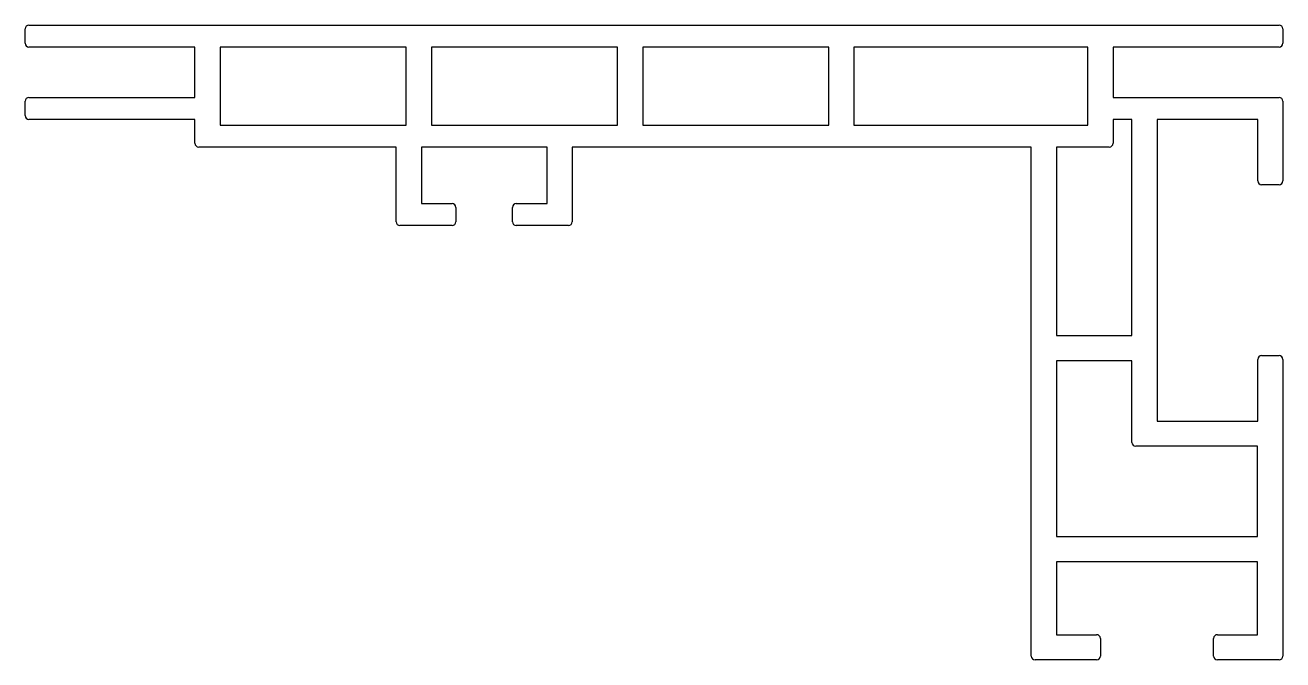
# Model space of a CAD drawing. Extents: x 1470 to 1570, y 2312 to 2363.
import ezdxf

# ---------------------------------------------------------------- set-up
doc = ezdxf.new("R2010")
doc.units = 0
doc.layers.get('0').update_dxf_attribs({"linetype": 'CONTINUOUS'})

msp = doc.modelspace()

# ---------------------------------------------------------------- linework, layer by layer
for p, q in [((1470.47, 2361.16), (1470.47, 2362.31)), ((1470.77, 2362.61), (1570.17, 2362.61)), ((1570.47, 2362.31), (1570.47, 2361.16)), ((1483.97, 2360.86), (1470.77, 2360.86)), ((1483.97, 2356.86), (1483.97, 2360.86)), ((1485.97, 2360.86), (1485.97, 2354.66)), ((1500.77, 2360.86), (1485.97, 2360.86)), ((1500.77, 2354.66), (1500.77, 2360.86)), ((1502.77, 2360.86), (1502.77, 2354.66)), ((1517.57, 2360.86), (1502.77, 2360.86)), ((1517.57, 2354.66), (1517.57, 2360.86)), ((1519.57, 2360.86), (1519.57, 2354.66)), ((1534.37, 2360.86), (1519.57, 2360.86)), ((1534.37, 2354.66), (1534.37, 2360.86)), ((1536.37, 2360.86), (1536.37, 2354.66)), ((1554.97, 2360.86), (1536.37, 2360.86)), ((1554.97, 2354.66), (1554.97, 2360.86)), ((1556.97, 2360.86), (1556.97, 2356.86)), ((1570.17, 2360.86), (1556.97, 2360.86)), ((1470.47, 2355.41), (1470.47, 2356.56)), ((1470.77, 2356.86), (1483.97, 2356.86)), ((1556.97, 2356.86), (1570.17, 2356.86)), ((1570.47, 2356.56), (1570.47, 2350.21)), ((1483.97, 2355.11), (1470.77, 2355.11)), ((1483.97, 2353.21), (1483.97, 2355.11)), ((1556.97, 2355.11), (1556.97, 2353.21)), ((1558.47, 2355.11), (1556.97, 2355.11)), ((1558.47, 2337.91), (1558.47, 2355.11)), ((1560.47, 2355.11), (1560.47, 2331.11)), ((1568.47, 2355.11), (1560.47, 2355.11)), ((1568.47, 2350.21), (1568.47, 2355.11)), ((1485.97, 2354.66), (1500.77, 2354.66)), ((1502.77, 2354.66), (1517.57, 2354.66)), ((1519.57, 2354.66), (1534.37, 2354.66)), ((1536.37, 2354.66), (1554.97, 2354.66)), ((1499.97, 2352.91), (1484.27, 2352.91)), ((1499.97, 2346.96), (1499.97, 2352.91)), ((1501.97, 2352.91), (1501.97, 2348.41)), ((1511.97, 2352.91), (1501.97, 2352.91)), ((1511.97, 2348.41), (1511.97, 2352.91)), ((1513.97, 2352.91), (1513.97, 2346.96)), ((1550.47, 2352.91), (1513.97, 2352.91)), ((1550.47, 2312.41), (1550.47, 2352.91)), ((1552.47, 2352.91), (1552.47, 2337.91)), ((1556.67, 2352.91), (1552.47, 2352.91)), ((1570.17, 2349.91), (1568.77, 2349.91)), ((1501.97, 2348.41), (1504.42, 2348.41)), ((1504.72, 2348.11), (1504.72, 2346.96)), ((1509.22, 2346.96), (1509.22, 2348.11)), ((1509.52, 2348.41), (1511.97, 2348.41)), ((1504.42, 2346.66), (1500.27, 2346.66)), ((1513.67, 2346.66), (1509.52, 2346.66)), ((1552.47, 2337.91), (1558.47, 2337.91)), ((1568.47, 2331.11), (1568.47, 2336.01)), ((1568.77, 2336.31), (1570.17, 2336.31)), ((1570.47, 2336.01), (1570.47, 2312.41)), ((1552.47, 2335.91), (1552.47, 2321.91)), ((1558.47, 2335.91), (1552.47, 2335.91)), ((1558.47, 2329.41), (1558.47, 2335.91)), ((1560.47, 2331.11), (1568.47, 2331.11)), ((1568.46, 2329.11), (1558.77, 2329.11)), ((1568.46, 2321.91), (1568.46, 2329.11)), ((1552.47, 2321.91), (1568.46, 2321.91)), ((1552.46, 2319.91), (1552.46, 2314.11)), ((1568.46, 2319.91), (1552.46, 2319.91)), ((1568.46, 2314.11), (1568.46, 2319.91)), ((1552.46, 2314.11), (1555.66, 2314.11)), ((1565.26, 2314.11), (1568.46, 2314.11)), ((1555.96, 2313.81), (1555.96, 2312.41)), ((1564.96, 2312.41), (1564.96, 2313.81)), ((1555.66, 2312.11), (1550.77, 2312.11)), ((1570.17, 2312.11), (1565.26, 2312.11))]:
    msp.add_line(p, q)
for centre, start, end in [((1470.77, 2362.31), 90, 180), ((1570.17, 2362.31), 0, 90), ((1470.77, 2361.16), 180, 270), ((1570.17, 2361.16), 270, 360), ((1470.77, 2356.56), 90, 180), ((1570.17, 2356.56), 0, 90), ((1470.77, 2355.41), 180, 270), ((1484.27, 2353.21), 180, 270), ((1556.67, 2353.21), 270, 0), ((1568.77, 2350.21), 180, 270), ((1570.17, 2350.21), 270, 360), ((1504.42, 2348.11), 0, 90), ((1509.52, 2348.11), 90, 180), ((1500.27, 2346.96), 180, 270), ((1504.42, 2346.96), 270, 360), ((1509.52, 2346.96), 180, 270), ((1513.67, 2346.96), 270, 0), ((1568.77, 2336.01), 90, 180), ((1570.17, 2336.01), 0, 90), ((1558.77, 2329.41), 180, 270), ((1555.66, 2313.81), 360, 90), ((1565.26, 2313.81), 90, 180), ((1550.77, 2312.41), 180, 270), ((1555.66, 2312.41), 270, 360), ((1565.26, 2312.41), 180, 270), ((1570.17, 2312.41), 270, 360)]:
    msp.add_arc(centre, 0.3, start, end)

doc.saveas('drawing.dxf')
